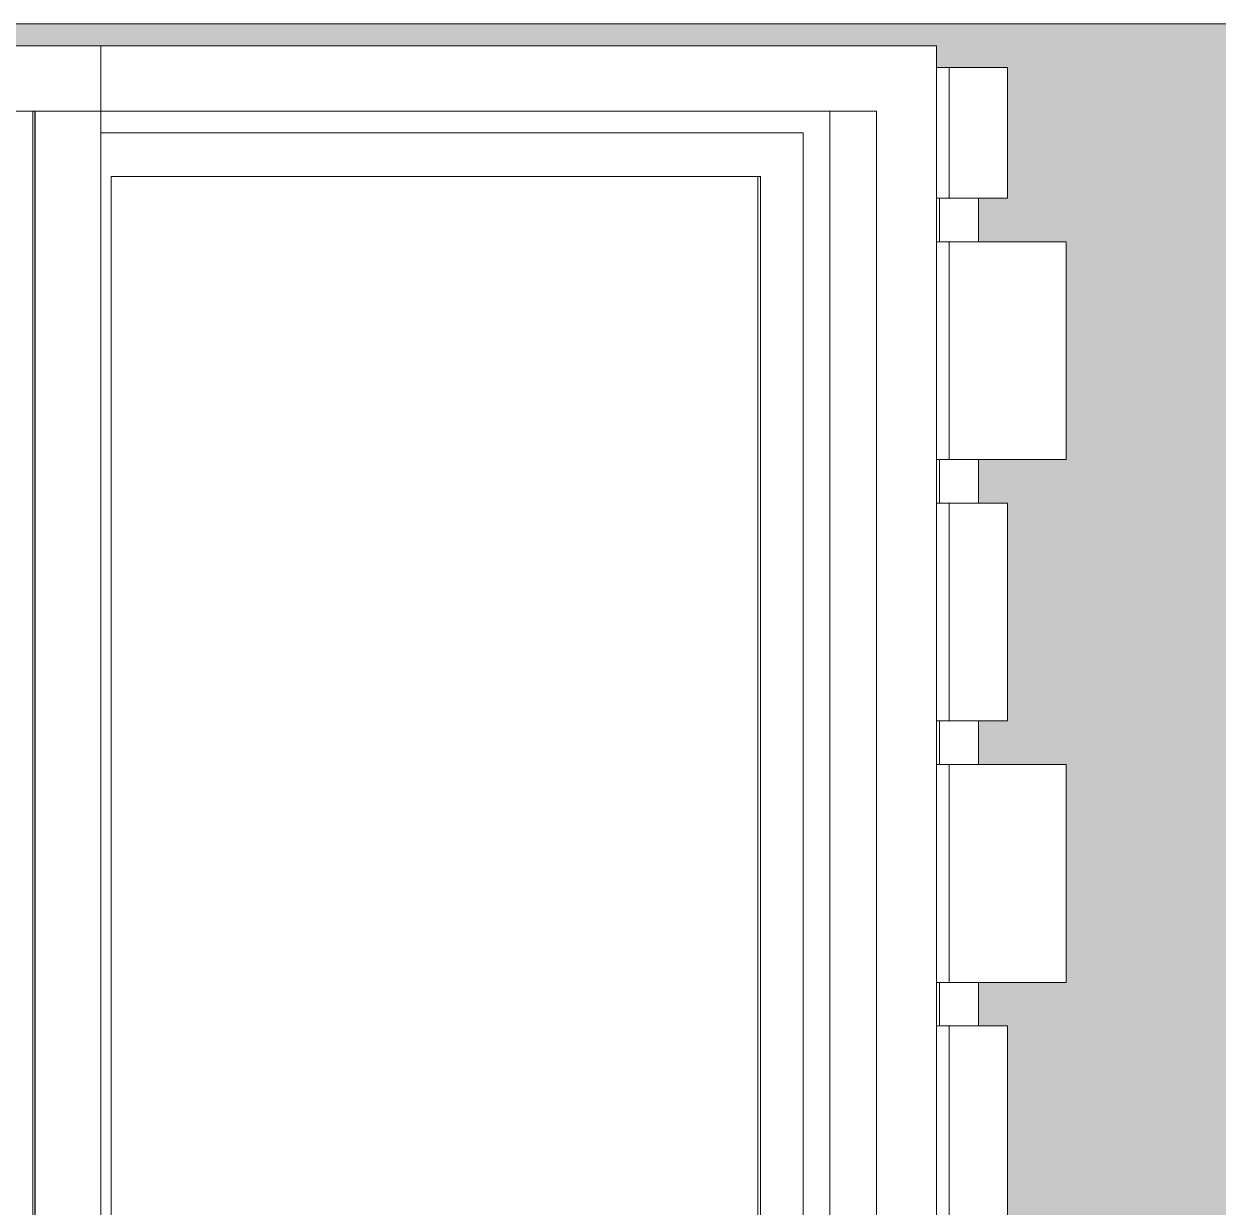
# Model space of a CAD drawing. Header units: millimetres. Extents: x 1177761 to 1329492, y 746793 to 827002.
# Drawn here: x 1206806 to 1208176, y 817117 to 818475 of the extents above; entities that cross this region are included whole.
import ezdxf

# ---------------------------------------------------------------- set-up
doc = ezdxf.new("R2010")
doc.units = ezdxf.units.MM
doc.layers.add('wall', color=5, linetype='Continuous', lineweight=30)

msp = doc.modelspace()

# ---------------------------------------------------------------- hatches: boundary and pattern name
at = {"layer": 'wall', "lineweight": 20, "ltscale": 2}
h = msp.add_hatch(dxfattribs=at)
h.set_pattern_fill('AR18', color=251, scale=20, style=0)
h.set_pattern_definition([(0, (-270908.16, 1380789.51), (100, 64), [192.5, -7.5]), (0, (-271008.16, 1380797.01), (100, 64), [192.5, -7.5]), (90, (-270908.16, 1380789.51), (-100, 64), [-71.5, 56.5]), (90, (-270915.66, 1380789.51), (-100, 64), [-71.5, 56.5])])
h.paths.add_polyline_path([(1205633.5, 815824.8), (1205734.2, 815824.8), (1205734.2, 815874.8), (1205700.7, 815874.8), (1205700.7, 816124.8), (1205734.2, 816124.8), (1205734.2, 816174.8), (1205655.5, 816174.8), (1205655.5, 815974.8), (1205631.9, 815974.8), (1205597, 815974.8), (1205458.2, 815974.8), (1205325, 815974.8), (1205197.9, 815974.8), (1205077.5, 815974.8), (1204964.3, 815974.8), (1204858.6, 815974.8), (1204761, 815974.8), (1204671.9, 815974.8), (1204591.6, 815974.8), (1204177.2, 815974.8), (1204177.2, 815874.8), (1204039.7, 815874.8), (1204039.7, 815824.8), (1204077.2, 815824.8), (1204077.2, 815574.8), (1204039.7, 815574.8), (1204039.7, 815524.8), (1204177.2, 815524.8), (1204177.2, 815447.1), (1204548.5, 815275.9), (1204550.2, 815275.9), (1204538.1, 815199.9), (1205812.1, 815199.9), (1205812.1, 815374.8), (1205535.5, 815374.8), (1205535.5, 815411.7), (1205533.7, 815440.3), (1205528.5, 815466.9), (1205520.1, 815489.8), (1205509.3, 815507.4), (1205496.7, 815518.4), (1205483.2, 815522.2), (1205483.2, 815548.5), (1205468.3, 815548.5), (1205468.3, 815574.8), (1205516.1, 815574.8), (1205564.5, 815574.8), (1205613.3, 815574.8), (1205633.5, 815574.8)])
h.paths.add_polyline_path([(1205700.7, 816724.8), (1205734.2, 816724.8), (1205734.2, 816774.8), (1205633.5, 816774.8), (1205633.5, 817024.8), (1205734.2, 817024.8), (1205734.2, 817074.8), (1205700.7, 817074.8), (1205700.7, 817324.8), (1205734.2, 817324.8), (1205734.2, 817374.8), (1205633.5, 817374.8), (1205633.5, 817624.8), (1205734.2, 817624.8), (1205734.2, 817674.8), (1205700.7, 817674.8), (1205700.7, 817924.8), (1205734.2, 817924.8), (1205734.2, 817974.8), (1205633.5, 817974.8), (1205633.5, 818224.8), (1205734.2, 818224.8), (1205734.2, 818274.8), (1205700.7, 818274.8), (1205700.7, 818424.8), (1205767.9, 818424.8), (1205767.9, 818274.8), (1205782, 818274.8), (1205782, 818449.8), (1205864.5, 818449.8), (1206031, 818449.8), (1206201.5, 818449.8), (1206375.2, 818449.8), (1206551.1, 818449.8), (1206728.4, 818449.8), (1206894.2, 818449.8), (1206906.2, 818449.8), (1207083.5, 818449.8), (1207259.4, 818449.8), (1207433.1, 818449.8), (1207603.6, 818449.8), (1207770.1, 818449.8), (1207852.6, 818449.8), (1207852.6, 818424.8), (1207867.1, 818424.8), (1207934.3, 818424.8), (1207934.3, 818274.8), (1207900.7, 818274.8), (1207900.7, 818224.8), (1208001.4, 818224.8), (1208001.4, 817974.8), (1207900.7, 817974.8), (1207900.7, 817924.8), (1207934.3, 817924.8), (1207934.3, 817674.8), (1207900.7, 817674.8), (1207900.7, 817624.8), (1208001.4, 817624.8), (1208001.4, 817374.8), (1207900.7, 817374.8), (1207900.7, 817324.8), (1207934.3, 817324.8), (1207934.3, 817074.8), (1207900.7, 817074.8), (1207900.7, 817024.8), (1208001.4, 817024.8), (1208001.4, 816774.8), (1207900.7, 816774.8), (1207900.7, 816724.8), (1207934.3, 816724.8), (1207934.3, 816474.8), (1207900.7, 816474.8), (1207900.7, 816424.8), (1208001.4, 816424.8), (1208001.4, 816374.8), (1208003, 816374.8), (1208074.2, 816374.8), (1208211.6, 816374.8), (1208343.3, 816374.8), (1208468.7, 816374.8), (1208587.3, 816374.8), (1208698.7, 816374.8), (1208802.3, 816374.8), (1208897.7, 816374.8), (1208984.6, 816374.8), (1209062.6, 816374.8), (1209557.4, 816374.8), (1209557.4, 816424.8), (1209594.9, 816424.8), (1209594.9, 816474.8), (1209457.4, 816474.8), (1209457.4, 816724.8), (1209594.9, 816724.8), (1209594.9, 816774.8), (1209557.4, 816774.8), (1209557.4, 817024.8), (1209594.9, 817024.8), (1209594.9, 817074.8), (1209457.4, 817074.8), (1209457.4, 817324.8), (1209594.9, 817324.8), (1209594.9, 817374.8), (1209557.4, 817374.8), (1209557.4, 817624.8), (1209594.9, 817624.8), (1209594.9, 817674.8), (1209457.4, 817674.8), (1209457.4, 817924.8), (1209594.9, 817924.8), (1209594.9, 817974.8), (1209557.4, 817974.8), (1209557.4, 818224.8), (1209594.9, 818224.8), (1209594.9, 818274.8), (1209457.4, 818274.8), (1209457.4, 818424.8), (1209707.4, 818424.8), (1209707.4, 818474.8), (1209329.1, 818474.8), (1209309.2, 818474.8), (1209264.1, 818474.8), (1209209.1, 818474.8), (1209144.5, 818474.8), (1209070.6, 818474.8), (1208987.5, 818474.8), (1208895.8, 818474.8), (1208795.6, 818474.8), (1208687.5, 818474.8), (1208571.9, 818474.8), (1208449.2, 818474.8), (1208319.9, 818474.8), (1208184.6, 818474.8), (1208043.8, 818474.8), (1207898, 818474.8), (1207747.9, 818474.8), (1207594.1, 818474.8), (1207437.1, 818474.8), (1207277.6, 818474.8), (1207116.3, 818474.8), (1206953.7, 818474.8), (1206790.6, 818474.8), (1206627.7, 818474.8), (1206465.5, 818474.8), (1206304.7, 818474.8), (1206145.9, 818474.8), (1205989.9, 818474.8), (1205837.2, 818474.8), (1205688.5, 818474.8), (1205544.3, 818474.8), (1205405.2, 818474.8), (1205271.8, 818474.8), (1205144.6, 818474.8), (1205024.2, 818474.8), (1204911, 818474.8), (1204805.5, 818474.8), (1204708, 818474.8), (1204619.1, 818474.8), (1204539, 818474.8), (1204468.1, 818474.8), (1204406.7, 818474.8), (1204354.9, 818474.8), (1204313.1, 818474.8), (1204297.2, 818474.8), (1203927.2, 818474.8), (1203927.2, 818424.8), (1204177.2, 818424.8), (1204177.2, 818274.8), (1204039.7, 818274.8), (1204039.7, 818224.8), (1204077.2, 818224.8), (1204077.2, 817974.8), (1204039.7, 817974.8), (1204039.7, 817924.8), (1204177.2, 817924.8), (1204177.2, 817674.8), (1204039.7, 817674.8), (1204039.7, 817624.8), (1204077.2, 817624.8), (1204077.2, 817374.8), (1204039.7, 817374.8), (1204039.7, 817324.8), (1204177.2, 817324.8), (1204177.2, 817074.8), (1204039.7, 817074.8), (1204039.7, 817024.8), (1204077.2, 817024.8), (1204077.2, 816774.8), (1204039.7, 816774.8), (1204039.7, 816724.8), (1204177.2, 816724.8), (1204177.2, 816474.8), (1204039.7, 816474.8), (1204039.7, 816424.8), (1204077.2, 816424.8), (1204077.2, 816374.8), (1204591.6, 816374.8), (1204671.9, 816374.8), (1204761, 816374.8), (1204858.6, 816374.8), (1204964.3, 816374.8), (1205077.5, 816374.8), (1205197.9, 816374.8), (1205325, 816374.8), (1205458.2, 816374.8), (1205597, 816374.8), (1205633.5, 816374.8), (1205633.5, 816424.8), (1205734.2, 816424.8), (1205734.2, 816474.8), (1205700.7, 816474.8)])
h.paths.add_polyline_path([(1209557.4, 815824.8), (1209594.9, 815824.8), (1209594.9, 815874.8), (1209457.4, 815874.8), (1209457.4, 815974.8), (1209062.6, 815974.8), (1208984.6, 815974.8), (1208897.7, 815974.8), (1208802.3, 815974.8), (1208698.7, 815974.8), (1208587.3, 815974.8), (1208468.7, 815974.8), (1208343.3, 815974.8), (1208211.6, 815974.8), (1208074.2, 815974.8), (1208003, 815974.8), (1207979.4, 815974.8), (1207979.4, 816174.8), (1207900.7, 816174.8), (1207900.7, 816124.8), (1207934.3, 816124.8), (1207934.3, 815874.8), (1207900.7, 815874.8), (1207900.7, 815824.8), (1208001.4, 815824.8), (1208001.4, 815574.8), (1208021.9, 815574.8), (1208070.7, 815574.8), (1208119, 815574.8), (1208166.9, 815574.8), (1208166.9, 815548.5), (1208152, 815548.5), (1208152, 815522.2), (1208152, 815522.2), (1208138.4, 815518.4), (1208125.8, 815507.4), (1208115, 815489.8), (1208106.7, 815466.9), (1208101.5, 815440.3), (1208099.7, 815411.7), (1208099.7, 815374.8), (1207823.2, 815374.8), (1207823.2, 815199.9), (1209594.9, 815199.9), (1209594.9, 815239.8), (1209457.4, 815239.8), (1209457.4, 815524.8), (1209594.9, 815524.8), (1209594.9, 815574.8), (1209557.4, 815574.8)])
h.paths.add_polyline_path([(1208537.7, 818433.3), (1209191.4, 818433.3)], flags=16)
h.paths.add_polyline_path([(1208538.3, 816615.4), (1209205.7, 816615.4)], flags=16)
h.paths.add_polyline_path([(1208540.5, 815814.6), (1209188.6, 815814.6)], flags=16)
h.paths.add_polyline_path([(1208504.5, 815379.3), (1209157, 815379.3)], flags=16)

# ---------------------------------------------------------------- linework, layer by layer
at = {"layer": 'wall', "color": 250, "lineweight": 20, "ltscale": 50}
for p, q in [((1206953.7, 818474.8), (1206790.6, 818474.8)), ((1207116.3, 818474.8), (1206953.7, 818474.8)), ((1207277.6, 818474.8), (1207116.3, 818474.8)), ((1207437.1, 818474.8), (1207277.6, 818474.8)), ((1207594.1, 818474.8), (1207437.1, 818474.8)), ((1207747.9, 818474.8), (1207594.1, 818474.8)), ((1207898, 818474.8), (1207747.9, 818474.8)), ((1208043.8, 818474.8), (1207898, 818474.8)), ((1208184.6, 818474.8), (1208043.8, 818474.8)), ((1206894.2, 818449.8), (1206728.4, 818449.8)), ((1206906.2, 818449.8), (1206894.2, 818449.8)), ((1206894.2, 815593.6), (1206894.2, 818449.8)), ((1207083.5, 818449.8), (1206906.2, 818449.8)), ((1207259.4, 818449.8), (1207083.5, 818449.8)), ((1207433.1, 818449.8), (1207259.4, 818449.8)), ((1207603.6, 818449.8), (1207433.1, 818449.8)), ((1207770.1, 818449.8), (1207603.6, 818449.8)), ((1207852.6, 818449.8), (1207770.1, 818449.8)), ((1207852.6, 815593.6), (1207852.6, 818449.8)), ((1207852.6, 818424.8), (1207867.1, 818424.8)), ((1207867.1, 818274.8), (1207867.1, 818424.8)), ((1207867.1, 818424.8), (1207934.3, 818424.8)), ((1207934.3, 818274.8), (1207934.3, 818424.8)), ((1206728.4, 818374.8), (1206818.6, 818374.8)), ((1206816, 815592.8), (1206816, 818374.8)), ((1206816.1, 818374.8), (1206816.1, 815599.8)), ((1206818.5, 815599.8), (1206818.5, 818374.8)), ((1206818.6, 818374.8), (1206906.2, 818374.8)), ((1206818.6, 818374.8), (1206818.6, 815592.8)), ((1206906.2, 818374.8), (1207083.5, 818374.8)), ((1207083.5, 818374.8), (1207259.4, 818374.8)), ((1207259.4, 818374.8), (1207433.1, 818374.8)), ((1207433.1, 818374.8), (1207603.6, 818374.8)), ((1207603.6, 818374.8), (1207770.1, 818374.8)), ((1207730.3, 815599.8), (1207730.3, 818374.8)), ((1207770.1, 818374.8), (1207783.8, 818374.8)), ((1207783.8, 818374.8), (1207783.8, 815592.7)), ((1207699.7, 818349.8), (1206894.2, 818349.8)), ((1207699.7, 815599.8), (1207699.7, 818349.8)), ((1206905.7, 816374.8), (1206905.7, 818299.8)), ((1206905.7, 818299.8), (1207650.6, 818299.8)), ((1207647.7, 816374.8), (1207647.7, 818299.8)), ((1207650.6, 818299.8), (1207650.6, 816374.8)), ((1207867.1, 818274.8), (1207852.6, 818274.8)), ((1207856, 818224.8), (1207856, 818274.8)), ((1207934.3, 818274.8), (1207867.1, 818274.8)), ((1207900.7, 818224.8), (1207900.7, 818274.8)), ((1207856, 818224.8), (1207852.6, 818224.8)), ((1207867.1, 818224.8), (1207856, 818224.8)), ((1207900.7, 818224.8), (1207856, 818224.8)), ((1208001.4, 818224.8), (1207867.1, 818224.8)), ((1207867.1, 817974.8), (1207867.1, 818224.8)), ((1208001.4, 817974.8), (1208001.4, 818224.8)), ((1207856, 817974.8), (1207852.6, 817974.8)), ((1207856, 817924.8), (1207856, 817974.8)), ((1207867.1, 817974.8), (1207856, 817974.8)), ((1208001.4, 817974.8), (1207867.1, 817974.8)), ((1207900.7, 817924.8), (1207900.7, 817974.8)), ((1207867.1, 817924.8), (1207852.6, 817924.8)), ((1207934.3, 817924.8), (1207867.1, 817924.8)), ((1207867.1, 817674.8), (1207867.1, 817924.8)), ((1207934.3, 817674.8), (1207934.3, 817924.8)), ((1207867.1, 817674.8), (1207852.6, 817674.8)), ((1207856, 817624.8), (1207856, 817674.8)), ((1207934.3, 817674.8), (1207867.1, 817674.8)), ((1207900.7, 817624.8), (1207900.7, 817674.8)), ((1207856, 817624.8), (1207852.6, 817624.8)), ((1207867.1, 817624.8), (1207856, 817624.8)), ((1207900.7, 817624.8), (1207856, 817624.8)), ((1208001.4, 817624.8), (1207867.1, 817624.8)), ((1207867.1, 817374.8), (1207867.1, 817624.8)), ((1208001.4, 817374.8), (1208001.4, 817624.8)), ((1207856, 817374.8), (1207852.6, 817374.8)), ((1207856, 817324.8), (1207856, 817374.8)), ((1207867.1, 817374.8), (1207856, 817374.8)), ((1208001.4, 817374.8), (1207867.1, 817374.8)), ((1207900.7, 817324.8), (1207900.7, 817374.8)), ((1207867.1, 817324.8), (1207852.6, 817324.8)), ((1207934.3, 817324.8), (1207867.1, 817324.8)), ((1207867.1, 817074.8), (1207867.1, 817324.8)), ((1207934.3, 817074.8), (1207934.3, 817324.8))]:
    msp.add_line(p, q, dxfattribs=at)

doc.saveas('drawing.dxf')
